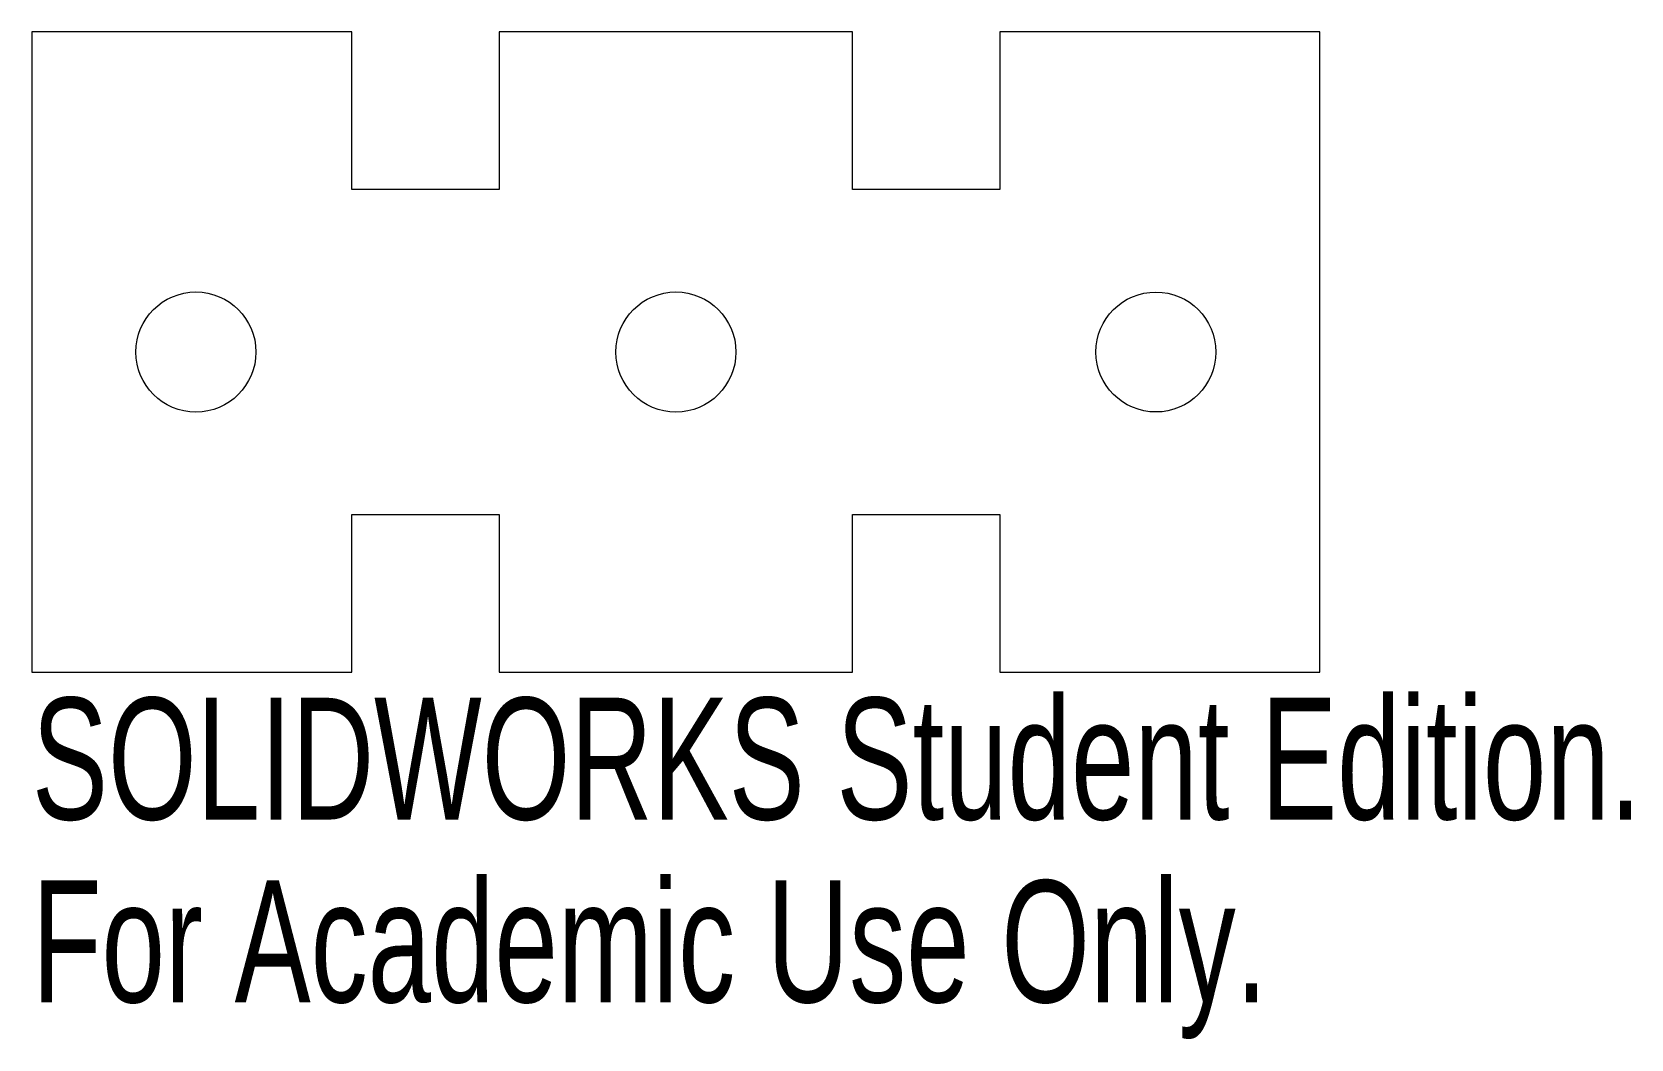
# Model space of a CAD drawing. Header units: inches. Extents: x -1.01 to 1.49, y -1.07 to 0.5.
import ezdxf

# ---------------------------------------------------------------- set-up
doc = ezdxf.new("R2010")
doc.units = ezdxf.units.IN
doc.header["$MEASUREMENT"] = 0
doc.styles.add('SLDTEXTSTYLE0', font='TXT', dxfattribs={"width": 0.7})

msp = doc.modelspace()

# ---------------------------------------------------------------- linework, layer by layer
at = {"color": 7, "linetype": 'Continuous', "lineweight": 15}
for p, q in [((-0.5061, 0.5), (-1.0061, 0.5)), ((-1.0061, 0.5), (-1.0061, -0.5)), ((-0.5061, 0.2539), (-0.5061, 0.5)), ((0.2761, 0.5), (-0.2761, 0.5)), ((-0.2761, 0.5), (-0.2761, 0.2539)), ((0.2761, 0.2539), (0.2761, 0.5)), ((1.0061, 0.5), (0.5061, 0.5)), ((0.5061, 0.5), (0.5061, 0.2539)), ((1.0061, -0.5), (1.0061, 0.5)), ((-0.2761, 0.2539), (-0.5061, 0.2539)), ((0.5061, 0.2539), (0.2761, 0.2539)), ((-0.5061, -0.5), (-0.5061, -0.2539)), ((-0.5061, -0.2539), (-0.2761, -0.2539)), ((-0.2761, -0.2539), (-0.2761, -0.5)), ((0.2761, -0.5), (0.2761, -0.2539)), ((0.2761, -0.2539), (0.5061, -0.2539)), ((0.5061, -0.2539), (0.5061, -0.5)), ((-1.0061, -0.5), (-0.5061, -0.5)), ((-0.2761, -0.5), (0.2761, -0.5)), ((0.5061, -0.5), (1.0061, -0.5))]:
    msp.add_line(p, q, dxfattribs=at)
for centre, radius in [((-0.75, 0), 0.0938), ((0, 0), 0.0938), ((0.75, 0), 0.0937)]:
    msp.add_circle(centre, radius, dxfattribs=at)

# ---------------------------------------------------------------- texts
at = {"color": 7, "linetype": 'Continuous', "char_height": 0.1903, "attachment_point": 1, "style": 'SLDTEXTSTYLE0'}
for s, insert in [('SOLIDWORKS Student Edition.', (-1.0061, -0.5401)), ('For Academic Use Only.', (-1.0061, -0.8256))]:
    msp.add_mtext(s, dxfattribs=dict(at, insert=insert))

doc.saveas('drawing.dxf')
